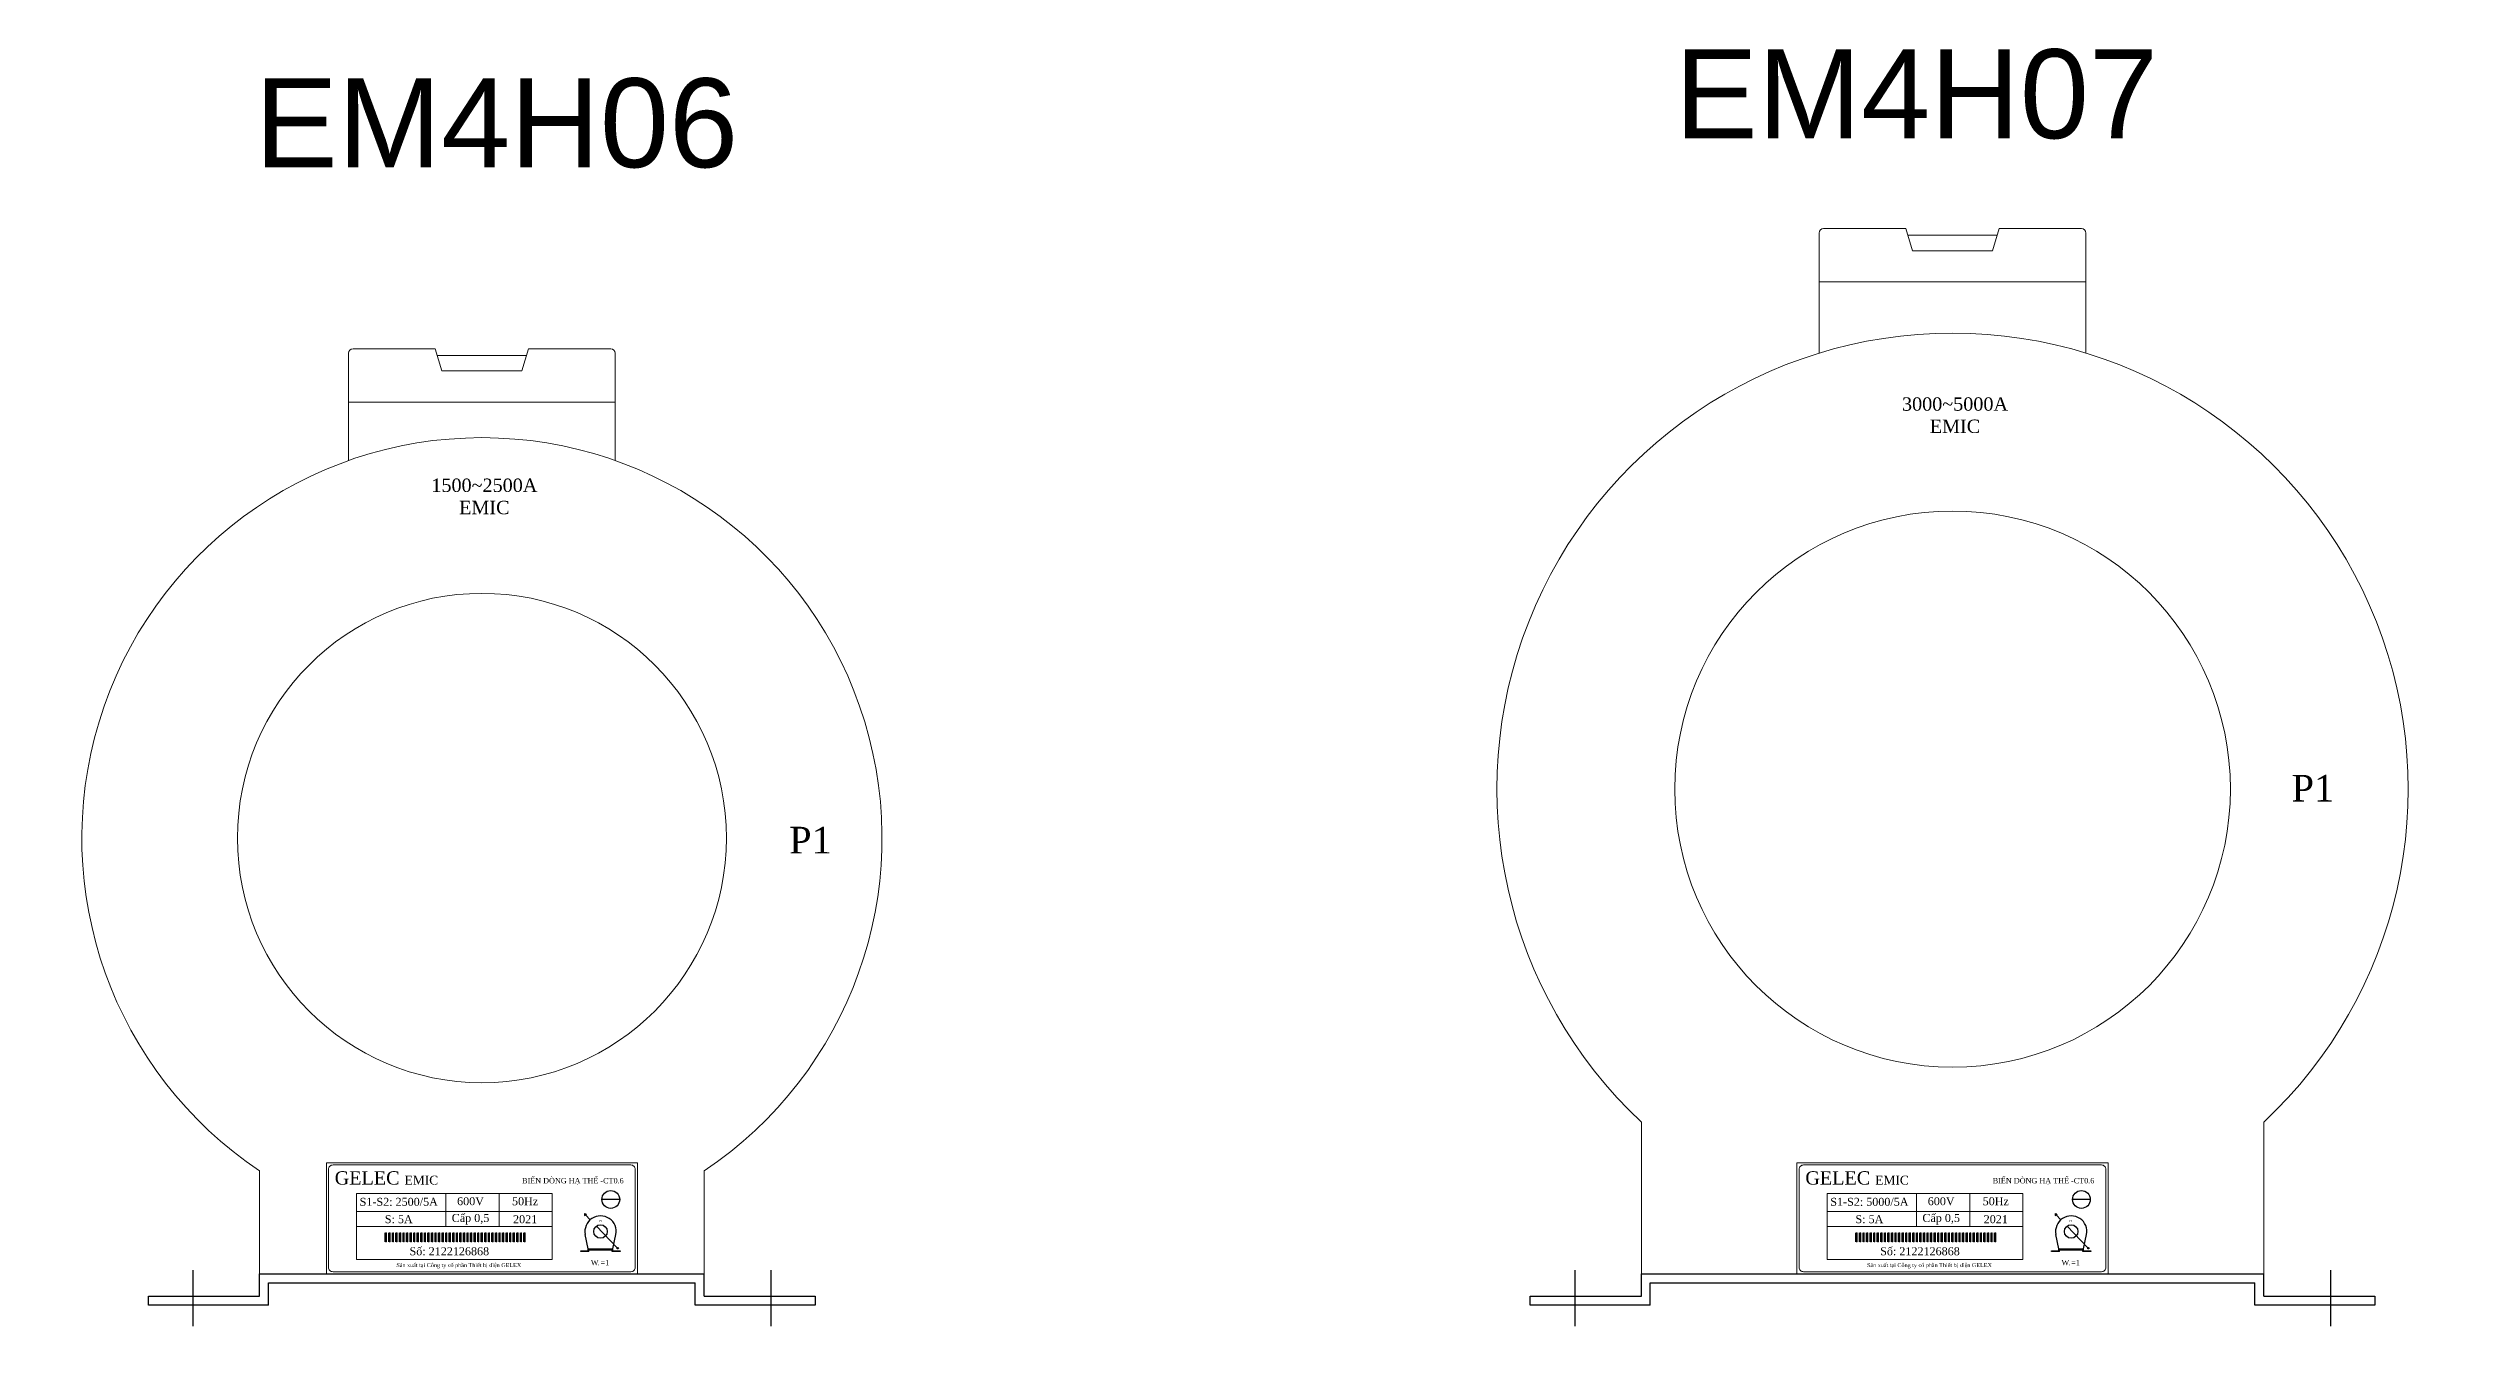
# Model space of a CAD drawing. Header units: millimetres. Extents: x 132 to 1466, y 138 to 426.
# Drawn here: x 926 to 1466, y 138 to 426 of the extents above; entities that cross this region are included whole.
import ezdxf

# ---------------------------------------------------------------- set-up
doc = ezdxf.new("R2010")
doc.units = ezdxf.units.MM
doc.styles.add('THIÊN1', font='times.ttf')

# ---------------------------------------------------------------- blocks, each defined once
blk = doc.blocks.new('*U410')
at = {"lineweight": 9}
for p, q in [((-30, 19), (-30, 8)), ((-29, 20), (-10.5, 20)), ((-9, 15), (-10.5, 20)), ((-10.05, 18.5), (10.05, 18.5)), ((9, 15), (10.5, 20)), ((10.5, 20), (29, 20)), ((30, 19), (30, 8)), ((-9, 15), (9, 15)), ((-30, 8), (30, 8)), ((-21.81, -178.77), (-21.81, -180.77)), ((-21.81, -178.77), (-21.81, -180.77)), ((-21.64, -178.77), (-21.64, -180.77)), ((-21.62, -178.77), (-21.62, -180.77)), ((-21.59, -178.77), (-21.59, -180.77)), ((-21.56, -178.77), (-21.56, -180.77)), ((-21.53, -178.77), (-21.53, -180.77)), ((-21.5, -178.77), (-21.5, -180.77)), ((-21.48, -180.77), (-21.48, -178.77)), ((-21.01, -178.77), (-21.01, -180.77)), ((-21.01, -178.77), (-21.01, -180.77)), ((-20.84, -178.77), (-20.84, -180.77)), ((-20.82, -178.77), (-20.82, -180.77)), ((-20.79, -178.77), (-20.79, -180.77)), ((-20.76, -178.77), (-20.76, -180.77)), ((-20.73, -178.77), (-20.73, -180.77)), ((-20.7, -178.77), (-20.7, -180.77)), ((-20.68, -180.77), (-20.68, -178.77)), ((-20.21, -178.77), (-20.21, -180.77)), ((-20.21, -178.77), (-20.21, -180.77)), ((-20.04, -178.77), (-20.04, -180.77)), ((-20.02, -178.77), (-20.02, -180.77)), ((-19.99, -178.77), (-19.99, -180.77)), ((-19.96, -178.77), (-19.96, -180.77)), ((-19.93, -178.77), (-19.93, -180.77)), ((-19.9, -178.77), (-19.9, -180.77)), ((-19.88, -180.77), (-19.88, -178.77)), ((-19.41, -178.77), (-19.41, -180.77)), ((-19.41, -178.77), (-19.41, -180.77)), ((-19.24, -178.77), (-19.24, -180.77)), ((-19.22, -178.77), (-19.22, -180.77)), ((-19.19, -178.77), (-19.19, -180.77)), ((-19.16, -178.77), (-19.16, -180.77)), ((-19.13, -178.77), (-19.13, -180.77)), ((-19.1, -178.77), (-19.1, -180.77)), ((-19.08, -180.77), (-19.08, -178.77)), ((-18.61, -178.77), (-18.61, -180.77)), ((-18.61, -178.77), (-18.61, -180.77)), ((-18.44, -178.77), (-18.44, -180.77)), ((-18.42, -178.77), (-18.42, -180.77)), ((-18.39, -178.77), (-18.39, -180.77)), ((-18.36, -178.77), (-18.36, -180.77)), ((-18.33, -178.77), (-18.33, -180.77)), ((-18.3, -178.77), (-18.3, -180.77)), ((-18.28, -180.77), (-18.28, -178.77)), ((-17.81, -178.77), (-17.81, -180.77)), ((-17.81, -178.77), (-17.81, -180.77)), ((-17.64, -178.77), (-17.64, -180.77)), ((-17.62, -178.77), (-17.62, -180.77)), ((-17.59, -178.77), (-17.59, -180.77)), ((-17.56, -178.77), (-17.56, -180.77)), ((-17.53, -178.77), (-17.53, -180.77)), ((-17.5, -178.77), (-17.5, -180.77)), ((-17.48, -180.77), (-17.48, -178.77)), ((-17.01, -178.77), (-17.01, -180.77)), ((-17.01, -178.77), (-17.01, -180.77)), ((-16.84, -178.77), (-16.84, -180.77)), ((-16.82, -178.77), (-16.82, -180.77)), ((-16.79, -178.77), (-16.79, -180.77)), ((-16.76, -178.77), (-16.76, -180.77)), ((-16.73, -178.77), (-16.73, -180.77)), ((-16.7, -178.77), (-16.7, -180.77)), ((-16.68, -180.77), (-16.68, -178.77)), ((-16.21, -178.77), (-16.21, -180.77)), ((-16.21, -178.77), (-16.21, -180.77)), ((-16.04, -178.77), (-16.04, -180.77)), ((-16.02, -178.77), (-16.02, -180.77)), ((-15.99, -178.77), (-15.99, -180.77)), ((-15.96, -178.77), (-15.96, -180.77)), ((-15.93, -178.77), (-15.93, -180.77)), ((-15.9, -178.77), (-15.9, -180.77)), ((-15.88, -180.77), (-15.88, -178.77)), ((-15.41, -178.77), (-15.41, -180.77)), ((-15.41, -178.77), (-15.41, -180.77)), ((-15.24, -178.77), (-15.24, -180.77)), ((-15.22, -178.77), (-15.22, -180.77)), ((-15.19, -178.77), (-15.19, -180.77)), ((-15.16, -178.77), (-15.16, -180.77)), ((-15.13, -178.77), (-15.13, -180.77)), ((-15.1, -178.77), (-15.1, -180.77)), ((-15.08, -180.77), (-15.08, -178.77)), ((-14.61, -178.77), (-14.61, -180.77)), ((-14.61, -178.77), (-14.61, -180.77)), ((-14.44, -178.77), (-14.44, -180.77)), ((-14.42, -178.77), (-14.42, -180.77)), ((-14.39, -178.77), (-14.39, -180.77)), ((-14.36, -178.77), (-14.36, -180.77)), ((-14.33, -178.77), (-14.33, -180.77)), ((-14.3, -178.77), (-14.3, -180.77)), ((-14.28, -180.77), (-14.28, -178.77)), ((-13.81, -178.77), (-13.81, -180.77)), ((-13.81, -178.77), (-13.81, -180.77)), ((-13.64, -178.77), (-13.64, -180.77)), ((-13.62, -178.77), (-13.62, -180.77)), ((-13.59, -178.77), (-13.59, -180.77)), ((-13.56, -178.77), (-13.56, -180.77)), ((-13.53, -178.77), (-13.53, -180.77)), ((-13.5, -178.77), (-13.5, -180.77)), ((-13.48, -180.77), (-13.48, -178.77)), ((-13.01, -178.77), (-13.01, -180.77)), ((-13.01, -178.77), (-13.01, -180.77)), ((-12.84, -178.77), (-12.84, -180.77)), ((-12.82, -178.77), (-12.82, -180.77)), ((-12.79, -178.77), (-12.79, -180.77)), ((-12.76, -178.77), (-12.76, -180.77)), ((-12.73, -178.77), (-12.73, -180.77)), ((-12.7, -178.77), (-12.7, -180.77)), ((-12.68, -180.77), (-12.68, -178.77)), ((-12.21, -178.77), (-12.21, -180.77)), ((-12.21, -178.77), (-12.21, -180.77)), ((-12.04, -178.77), (-12.04, -180.77)), ((-12.02, -178.77), (-12.02, -180.77)), ((-11.99, -178.77), (-11.99, -180.77)), ((-11.96, -178.77), (-11.96, -180.77)), ((-11.93, -178.77), (-11.93, -180.77)), ((-11.9, -178.77), (-11.9, -180.77)), ((-11.88, -180.77), (-11.88, -178.77)), ((-11.41, -178.77), (-11.41, -180.77)), ((-11.41, -178.77), (-11.41, -180.77)), ((-11.24, -178.77), (-11.24, -180.77)), ((-11.22, -178.77), (-11.22, -180.77)), ((-11.19, -178.77), (-11.19, -180.77)), ((-11.16, -178.77), (-11.16, -180.77)), ((-11.13, -178.77), (-11.13, -180.77)), ((-11.1, -178.77), (-11.1, -180.77)), ((-11.08, -180.77), (-11.08, -178.77)), ((-10.61, -178.77), (-10.61, -180.77)), ((-10.61, -178.77), (-10.61, -180.77)), ((-10.44, -178.77), (-10.44, -180.77)), ((-10.42, -178.77), (-10.42, -180.77)), ((-10.39, -178.77), (-10.39, -180.77)), ((-10.36, -178.77), (-10.36, -180.77)), ((-10.33, -178.77), (-10.33, -180.77)), ((-10.3, -178.77), (-10.3, -180.77)), ((-10.28, -180.77), (-10.28, -178.77)), ((-9.81, -178.77), (-9.81, -180.77)), ((-9.81, -178.77), (-9.81, -180.77)), ((-9.64, -178.77), (-9.64, -180.77)), ((-9.62, -178.77), (-9.62, -180.77)), ((-9.59, -178.77), (-9.59, -180.77)), ((-9.56, -178.77), (-9.56, -180.77)), ((-9.53, -178.77), (-9.53, -180.77)), ((-9.5, -178.77), (-9.5, -180.77)), ((-9.48, -180.77), (-9.48, -178.77)), ((-9.01, -178.77), (-9.01, -180.77)), ((-9.01, -178.77), (-9.01, -180.77)), ((-8.84, -178.77), (-8.84, -180.77)), ((-8.82, -178.77), (-8.82, -180.77)), ((-8.79, -178.77), (-8.79, -180.77)), ((-8.76, -178.77), (-8.76, -180.77)), ((-8.73, -178.77), (-8.73, -180.77)), ((-8.7, -178.77), (-8.7, -180.77)), ((-8.68, -180.77), (-8.68, -178.77)), ((-8.21, -178.77), (-8.21, -180.77)), ((-8.21, -178.77), (-8.21, -180.77)), ((-8.04, -178.77), (-8.04, -180.77)), ((-8.02, -178.77), (-8.02, -180.77)), ((-7.99, -178.77), (-7.99, -180.77)), ((-7.96, -178.77), (-7.96, -180.77)), ((-7.93, -178.77), (-7.93, -180.77)), ((-7.9, -178.77), (-7.9, -180.77)), ((-7.88, -180.77), (-7.88, -178.77)), ((-7.41, -178.77), (-7.41, -180.77)), ((-7.41, -178.77), (-7.41, -180.77)), ((-7.24, -178.77), (-7.24, -180.77)), ((-7.22, -178.77), (-7.22, -180.77)), ((-7.19, -178.77), (-7.19, -180.77)), ((-7.16, -178.77), (-7.16, -180.77)), ((-7.13, -178.77), (-7.13, -180.77)), ((-7.1, -178.77), (-7.1, -180.77)), ((-7.08, -180.77), (-7.08, -178.77)), ((-6.61, -178.77), (-6.61, -180.77)), ((-6.61, -178.77), (-6.61, -180.77)), ((-6.44, -178.77), (-6.44, -180.77)), ((-6.42, -178.77), (-6.42, -180.77)), ((-6.39, -178.77), (-6.39, -180.77)), ((-6.36, -178.77), (-6.36, -180.77)), ((-6.33, -178.77), (-6.33, -180.77)), ((-6.3, -178.77), (-6.3, -180.77)), ((-6.28, -180.77), (-6.28, -178.77)), ((-5.81, -178.77), (-5.81, -180.77)), ((-5.81, -178.77), (-5.81, -180.77)), ((-5.64, -178.77), (-5.64, -180.77)), ((-5.62, -178.77), (-5.62, -180.77)), ((-5.59, -178.77), (-5.59, -180.77)), ((-5.56, -178.77), (-5.56, -180.77)), ((-5.53, -178.77), (-5.53, -180.77)), ((-5.5, -178.77), (-5.5, -180.77)), ((-5.48, -180.77), (-5.48, -178.77)), ((-5.01, -178.77), (-5.01, -180.77)), ((-5.01, -178.77), (-5.01, -180.77)), ((-4.84, -178.77), (-4.84, -180.77)), ((-4.82, -178.77), (-4.82, -180.77)), ((-4.79, -178.77), (-4.79, -180.77)), ((-4.76, -178.77), (-4.76, -180.77)), ((-4.73, -178.77), (-4.73, -180.77)), ((-4.7, -178.77), (-4.7, -180.77)), ((-4.68, -180.77), (-4.68, -178.77)), ((-4.21, -178.77), (-4.21, -180.77)), ((-4.21, -178.77), (-4.21, -180.77)), ((-4.04, -178.77), (-4.04, -180.77)), ((-4.02, -178.77), (-4.02, -180.77)), ((-3.99, -178.77), (-3.99, -180.77)), ((-3.96, -178.77), (-3.96, -180.77)), ((-3.93, -178.77), (-3.93, -180.77)), ((-3.9, -178.77), (-3.9, -180.77)), ((-3.88, -180.77), (-3.88, -178.77)), ((-3.41, -178.77), (-3.41, -180.77)), ((-3.41, -178.77), (-3.41, -180.77)), ((-3.24, -178.77), (-3.24, -180.77)), ((-3.22, -178.77), (-3.22, -180.77)), ((-3.19, -178.77), (-3.19, -180.77)), ((-3.16, -178.77), (-3.16, -180.77)), ((-3.13, -178.77), (-3.13, -180.77)), ((-3.1, -178.77), (-3.1, -180.77)), ((-3.08, -180.77), (-3.08, -178.77)), ((-2.61, -178.77), (-2.61, -180.77)), ((-2.61, -178.77), (-2.61, -180.77)), ((-2.44, -178.77), (-2.44, -180.77)), ((-2.42, -178.77), (-2.42, -180.77)), ((-2.39, -178.77), (-2.39, -180.77)), ((-2.36, -178.77), (-2.36, -180.77)), ((-2.33, -178.77), (-2.33, -180.77)), ((-2.3, -178.77), (-2.3, -180.77)), ((-2.28, -180.77), (-2.28, -178.77)), ((-1.81, -178.77), (-1.81, -180.77)), ((-1.81, -178.77), (-1.81, -180.77)), ((-1.64, -178.77), (-1.64, -180.77)), ((-1.62, -178.77), (-1.62, -180.77)), ((-1.59, -178.77), (-1.59, -180.77)), ((-1.56, -178.77), (-1.56, -180.77)), ((-1.53, -178.77), (-1.53, -180.77)), ((-1.5, -178.77), (-1.5, -180.77)), ((-1.48, -180.77), (-1.48, -178.77)), ((-1.01, -178.77), (-1.01, -180.77)), ((-1.01, -178.77), (-1.01, -180.77)), ((-0.84, -178.77), (-0.84, -180.77)), ((-0.82, -178.77), (-0.82, -180.77)), ((-0.79, -178.77), (-0.79, -180.77)), ((-0.76, -178.77), (-0.76, -180.77)), ((-0.73, -178.77), (-0.73, -180.77)), ((-0.7, -178.77), (-0.7, -180.77)), ((-0.68, -180.77), (-0.68, -178.77)), ((-0.21, -178.77), (-0.21, -180.77)), ((-0.21, -178.77), (-0.21, -180.77)), ((-0.04, -178.77), (-0.04, -180.77)), ((-0.02, -178.77), (-0.02, -180.77)), ((0.01, -178.77), (0.01, -180.77)), ((0.04, -178.77), (0.04, -180.77)), ((0.07, -178.77), (0.07, -180.77)), ((0.1, -178.77), (0.1, -180.77)), ((0.12, -180.77), (0.12, -178.77)), ((0.59, -178.77), (0.59, -180.77)), ((0.59, -178.77), (0.59, -180.77)), ((0.76, -178.77), (0.76, -180.77)), ((0.78, -178.77), (0.78, -180.77)), ((0.81, -178.77), (0.81, -180.77)), ((0.84, -178.77), (0.84, -180.77)), ((0.87, -178.77), (0.87, -180.77)), ((0.9, -178.77), (0.9, -180.77)), ((0.92, -180.77), (0.92, -178.77)), ((1.39, -178.77), (1.39, -180.77)), ((1.39, -178.77), (1.39, -180.77)), ((1.56, -178.77), (1.56, -180.77)), ((1.58, -178.77), (1.58, -180.77)), ((1.61, -178.77), (1.61, -180.77)), ((1.64, -178.77), (1.64, -180.77)), ((1.67, -178.77), (1.67, -180.77)), ((1.7, -178.77), (1.7, -180.77)), ((1.72, -180.77), (1.72, -178.77)), ((2.19, -178.77), (2.19, -180.77)), ((2.19, -178.77), (2.19, -180.77)), ((2.36, -178.77), (2.36, -180.77)), ((2.38, -178.77), (2.38, -180.77)), ((2.41, -178.77), (2.41, -180.77)), ((2.44, -178.77), (2.44, -180.77)), ((2.47, -178.77), (2.47, -180.77)), ((2.5, -178.77), (2.5, -180.77)), ((2.52, -180.77), (2.52, -178.77)), ((2.99, -178.77), (2.99, -180.77)), ((2.99, -178.77), (2.99, -180.77)), ((3.16, -178.77), (3.16, -180.77)), ((3.18, -178.77), (3.18, -180.77)), ((3.21, -178.77), (3.21, -180.77)), ((3.24, -178.77), (3.24, -180.77)), ((3.27, -178.77), (3.27, -180.77)), ((3.3, -178.77), (3.3, -180.77)), ((3.32, -180.77), (3.32, -178.77)), ((3.79, -178.77), (3.79, -180.77)), ((3.79, -178.77), (3.79, -180.77)), ((3.96, -178.77), (3.96, -180.77)), ((3.98, -178.77), (3.98, -180.77)), ((4.01, -178.77), (4.01, -180.77)), ((4.04, -178.77), (4.04, -180.77)), ((4.07, -178.77), (4.07, -180.77)), ((4.1, -178.77), (4.1, -180.77)), ((4.12, -180.77), (4.12, -178.77)), ((4.59, -178.77), (4.59, -180.77)), ((4.59, -178.77), (4.59, -180.77)), ((4.76, -178.77), (4.76, -180.77)), ((4.78, -178.77), (4.78, -180.77)), ((4.81, -178.77), (4.81, -180.77)), ((4.84, -178.77), (4.84, -180.77)), ((4.87, -178.77), (4.87, -180.77)), ((4.9, -178.77), (4.9, -180.77)), ((4.92, -180.77), (4.92, -178.77)), ((5.39, -178.77), (5.39, -180.77)), ((5.39, -178.77), (5.39, -180.77)), ((5.56, -178.77), (5.56, -180.77)), ((5.58, -178.77), (5.58, -180.77)), ((5.61, -178.77), (5.61, -180.77)), ((5.64, -178.77), (5.64, -180.77)), ((5.67, -178.77), (5.67, -180.77)), ((5.7, -178.77), (5.7, -180.77)), ((5.72, -180.77), (5.72, -178.77)), ((6.19, -178.77), (6.19, -180.77)), ((6.19, -178.77), (6.19, -180.77)), ((6.36, -178.77), (6.36, -180.77)), ((6.38, -178.77), (6.38, -180.77)), ((6.41, -178.77), (6.41, -180.77)), ((6.44, -178.77), (6.44, -180.77)), ((6.47, -178.77), (6.47, -180.77)), ((6.5, -178.77), (6.5, -180.77)), ((6.52, -180.77), (6.52, -178.77)), ((6.99, -178.77), (6.99, -180.77)), ((6.99, -178.77), (6.99, -180.77)), ((7.16, -178.77), (7.16, -180.77)), ((7.18, -178.77), (7.18, -180.77)), ((7.21, -178.77), (7.21, -180.77)), ((7.24, -178.77), (7.24, -180.77)), ((7.27, -178.77), (7.27, -180.77)), ((7.3, -178.77), (7.3, -180.77)), ((7.32, -180.77), (7.32, -178.77)), ((7.79, -178.77), (7.79, -180.77)), ((7.79, -178.77), (7.79, -180.77)), ((7.96, -178.77), (7.96, -180.77)), ((7.98, -178.77), (7.98, -180.77)), ((8.01, -178.77), (8.01, -180.77)), ((8.04, -178.77), (8.04, -180.77)), ((8.07, -178.77), (8.07, -180.77)), ((8.1, -178.77), (8.1, -180.77)), ((8.12, -180.77), (8.12, -178.77)), ((8.59, -178.77), (8.59, -180.77)), ((8.59, -178.77), (8.59, -180.77)), ((8.76, -178.77), (8.76, -180.77)), ((8.78, -178.77), (8.78, -180.77)), ((8.81, -178.77), (8.81, -180.77)), ((8.84, -178.77), (8.84, -180.77)), ((8.87, -178.77), (8.87, -180.77)), ((8.9, -178.77), (8.9, -180.77)), ((8.92, -180.77), (8.92, -178.77)), ((9.39, -178.77), (9.39, -180.77)), ((9.39, -178.77), (9.39, -180.77)), ((9.56, -178.77), (9.56, -180.77)), ((9.58, -178.77), (9.58, -180.77)), ((9.61, -178.77), (9.61, -180.77)), ((9.64, -178.77), (9.64, -180.77)), ((9.67, -178.77), (9.67, -180.77)), ((9.7, -178.77), (9.7, -180.77)), ((9.72, -180.77), (9.72, -178.77))]:
    blk.add_line(p, q, dxfattribs=at)
at = {"color": 1, "lineweight": 9}
for p, q in [((-30, -5.15), (-30, 8)), ((30, 8), (30, -5.15)), ((-50, -188), (-50, -164.83)), ((50, -188), (50, -164.83))]:
    blk.add_line(p, q, dxfattribs=at)
at = {"color": 251, "lineweight": 9}
for p, q in [((-8.13, -169.92), (-8.13, -177.32)), ((3.85, -169.92), (3.85, -177.32)), ((-28.24, -173.96), (15.83, -173.96)), ((-28.24, -177.32), (15.83, -177.32))]:
    blk.add_line(p, q, dxfattribs=at)
for p, q in [((30.99, -171.25), (26.99, -171.25)), ((23.05, -174.44), (23.43, -174.49)), ((23.05, -174.44), (23.1, -174.82)), ((23.1, -174.82), (23.28, -174.67)), ((23.43, -174.49), (23.28, -174.67)), ((23.28, -174.67), (24.38, -175.81)), ((25.77, -177.25), (30.45, -182.09)), ((23.89, -182.38), (23.24, -179.16)), ((23.89, -182.78), (23.89, -182.38)), ((23.89, -182.38), (29.49, -182.38)), ((24.05, -182.94), (24.05, -182.54)), ((24.05, -182.54), (29.33, -182.54)), ((29.33, -182.94), (29.33, -182.54)), ((29.49, -182.38), (30.14, -179.16)), ((29.49, -182.78), (29.49, -182.38))]:
    blk.add_line(p, q)
at = {"color": 54}
for p, q in [((-65, -187.16), (-65, -199.7)), ((-50, -193), (-50, -188)), ((-50, -188), (50, -188)), ((-35, -188), (35, -188)), ((-35, -188), (35, -188)), ((50, -193), (50, -188)), ((65, -187.16), (65, -199.7)), ((-48, -195), (-48, -190)), ((-48, -190), (48, -190)), ((48, -195), (48, -190))]:
    blk.add_line(p, q, dxfattribs=at)
at = {"color": 251, "lineweight": 9}
for points in [[(-35, -188), (35, -188), (35, -163), (-35, -163)], [(-28.24, -184.72), (15.83, -184.72), (15.83, -169.92), (-28.24, -169.92)]]:
    blk.add_lwpolyline(points, close=True, dxfattribs=at)
blk.add_lwpolyline([(-33.5, -187.5), (33.5, -187.5, 0.414214), (34.5, -186.5), (34.5, -164.5, 0.414214), (33.5, -163.5), (-33.5, -163.5, 0.414214), (-34.5, -164.5), (-34.5, -186.5, 0.414214)], format="xyb", close=True, dxfattribs=at)
at = {"lineweight": 9}
for points in [[(-21.66, -180.77), (-21.46, -180.77), (-21.46, -178.77), (-21.66, -178.77)], [(-20.86, -180.77), (-20.66, -180.77), (-20.66, -178.77), (-20.86, -178.77)], [(-20.06, -180.77), (-19.86, -180.77), (-19.86, -178.77), (-20.06, -178.77)], [(-19.26, -180.77), (-19.06, -180.77), (-19.06, -178.77), (-19.26, -178.77)], [(-18.46, -180.77), (-18.26, -180.77), (-18.26, -178.77), (-18.46, -178.77)], [(-17.66, -180.77), (-17.46, -180.77), (-17.46, -178.77), (-17.66, -178.77)], [(-16.86, -180.77), (-16.66, -180.77), (-16.66, -178.77), (-16.86, -178.77)], [(-16.06, -180.77), (-15.86, -180.77), (-15.86, -178.77), (-16.06, -178.77)], [(-15.26, -180.77), (-15.06, -180.77), (-15.06, -178.77), (-15.26, -178.77)], [(-14.46, -180.77), (-14.26, -180.77), (-14.26, -178.77), (-14.46, -178.77)], [(-13.66, -180.77), (-13.46, -180.77), (-13.46, -178.77), (-13.66, -178.77)], [(-12.86, -180.77), (-12.66, -180.77), (-12.66, -178.77), (-12.86, -178.77)], [(-12.06, -180.77), (-11.86, -180.77), (-11.86, -178.77), (-12.06, -178.77)], [(-11.26, -180.77), (-11.06, -180.77), (-11.06, -178.77), (-11.26, -178.77)], [(-10.46, -180.77), (-10.26, -180.77), (-10.26, -178.77), (-10.46, -178.77)], [(-9.66, -180.77), (-9.46, -180.77), (-9.46, -178.77), (-9.66, -178.77)], [(-8.86, -180.77), (-8.66, -180.77), (-8.66, -178.77), (-8.86, -178.77)], [(-8.06, -180.77), (-7.86, -180.77), (-7.86, -178.77), (-8.06, -178.77)], [(-7.26, -180.77), (-7.06, -180.77), (-7.06, -178.77), (-7.26, -178.77)], [(-6.46, -180.77), (-6.26, -180.77), (-6.26, -178.77), (-6.46, -178.77)], [(-5.66, -180.77), (-5.46, -180.77), (-5.46, -178.77), (-5.66, -178.77)], [(-4.86, -180.77), (-4.66, -180.77), (-4.66, -178.77), (-4.86, -178.77)], [(-4.06, -180.77), (-3.86, -180.77), (-3.86, -178.77), (-4.06, -178.77)], [(-3.26, -180.77), (-3.06, -180.77), (-3.06, -178.77), (-3.26, -178.77)], [(-2.46, -180.77), (-2.26, -180.77), (-2.26, -178.77), (-2.46, -178.77)], [(-1.66, -180.77), (-1.46, -180.77), (-1.46, -178.77), (-1.66, -178.77)], [(-0.86, -180.77), (-0.66, -180.77), (-0.66, -178.77), (-0.86, -178.77)], [(-0.06, -180.77), (0.14, -180.77), (0.14, -178.77), (-0.06, -178.77)], [(0.74, -180.77), (0.94, -180.77), (0.94, -178.77), (0.74, -178.77)], [(1.54, -180.77), (1.74, -180.77), (1.74, -178.77), (1.54, -178.77)], [(2.34, -180.77), (2.54, -180.77), (2.54, -178.77), (2.34, -178.77)], [(3.14, -180.77), (3.34, -180.77), (3.34, -178.77), (3.14, -178.77)], [(3.94, -180.77), (4.14, -180.77), (4.14, -178.77), (3.94, -178.77)], [(4.74, -180.77), (4.94, -180.77), (4.94, -178.77), (4.74, -178.77)], [(5.54, -180.77), (5.74, -180.77), (5.74, -178.77), (5.54, -178.77)], [(6.34, -180.77), (6.54, -180.77), (6.54, -178.77), (6.34, -178.77)], [(7.14, -180.77), (7.34, -180.77), (7.34, -178.77), (7.14, -178.77)], [(7.94, -180.77), (8.14, -180.77), (8.14, -178.77), (7.94, -178.77)], [(8.74, -180.77), (8.94, -180.77), (8.94, -178.77), (8.74, -178.77)], [(9.54, -180.77), (9.74, -180.77), (9.74, -178.77), (9.54, -178.77)]]:
    blk.add_lwpolyline(points, close=True, dxfattribs=at)
for points in [[(24.05, -182.94), (22.29, -182.94), (22.29, -182.78), (23.89, -182.78)], [(29.49, -182.78), (31.09, -182.78), (31.09, -182.94), (29.33, -182.94)]]:
    blk.add_lwpolyline(points)
at = {"color": 54}
for points in [[(-48, -195), (-75, -195), (-75, -193), (-50, -193)], [(50, -193), (75, -193), (75, -195), (48, -195)]]:
    blk.add_lwpolyline(points, dxfattribs=at)
at = {"color": 1, "lineweight": 9}
blk.add_circle((0, -90), 55, dxfattribs=at)
for centre, radius in [((28.99, -171.25), 2), ((26.69, -178.46), 1.52), ((30.56, -182.2), 0.16)]:
    blk.add_circle(centre, radius)
at = {"lineweight": 9}
for centre, start, end in [((-29, 19), 90, 180), ((29, 19), 0, 90)]:
    blk.add_arc(centre, 1, start, end, dxfattribs=at)
at = {"color": 1, "lineweight": 9}
blk.add_arc((0, -90), 90, 303.749, 236.251, dxfattribs=at)
blk.add_arc((26.69, -178.46), 3.52, 348.5926, 191.4074)
at = {"color": 1, "attachment_point": 5, "style": 'THIÊN1'}
for s, insert, char_height, width in [('1500~2500A\\PEMIC', (0.55, -13.22), 3, 120.4355), ('P1', (73.91, -90.47), 6, 240.871)]:
    blk.add_mtext(s, dxfattribs=dict(at, insert=insert, char_height=char_height, width=width))
at = {"attachment_point": 5, "style": 'THIÊN1'}
for s, insert, char_height, width in [('GELEC {\\H0.6667x;EMIC}', (-21.48, -166.43), 3, 120.4355), ('BIẾN DÒNG HẠ THẾ -CT0.6', (20.47, -167.18), 1.2, 72.2613), ('S1-S2: 2500/5A', (-18.71, -171.8), 1.8, 72.2613), ('600V', (-2.56, -171.66), 1.8, 72.2613), ('50Hz', (9.72, -171.66), 1.8, 72.2613), ('S: 5A', (-18.71, -175.7), 1.8, 72.2613), ('Cấp 0,5', (-2.56, -175.7), 1.8, 72.2613), ('2021', (9.72, -175.7), 1.8, 72.2613), ('P1', (26.64, -176.07), 0.48, 19.2697), ('Số: 2122126868', (-7.33, -182.91), 1.8, 72.2613), ('Sản xuất tại Công ty cổ phần Thiết bị điện GELEX', (-5.19, -186.15), 0.9, 54.196), ('\\pi-3.6,l3.6,t3.6;W =1', (26.57, -185.45), 1.2, 72.2613), ('1', (26.31, -185.96), 0.36, 21.6784)]:
    blk.add_mtext(s, dxfattribs=dict(at, insert=insert, char_height=char_height, width=width))
blk = doc.blocks.new('*U412')
at = {"lineweight": 9}
for p, q in [((-30, 22.5), (-30, 11.5)), ((-29, 23.5), (-10.5, 23.5)), ((-9, 18.5), (-10.5, 23.5)), ((-10.05, 22), (10.05, 22)), ((9, 18.5), (10.5, 23.5)), ((10.5, 23.5), (29, 23.5)), ((30, 22.5), (30, 11.5)), ((-9, 18.5), (9, 18.5)), ((-30, 11.5), (30, 11.5)), ((-21.81, -202.27), (-21.81, -204.27)), ((-21.81, -202.27), (-21.81, -204.27)), ((-21.64, -202.27), (-21.64, -204.27)), ((-21.62, -202.27), (-21.62, -204.27)), ((-21.59, -202.27), (-21.59, -204.27)), ((-21.56, -202.27), (-21.56, -204.27)), ((-21.53, -202.27), (-21.53, -204.27)), ((-21.5, -202.27), (-21.5, -204.27)), ((-21.48, -204.27), (-21.48, -202.27)), ((-21.01, -202.27), (-21.01, -204.27)), ((-21.01, -202.27), (-21.01, -204.27)), ((-20.84, -202.27), (-20.84, -204.27)), ((-20.82, -202.27), (-20.82, -204.27)), ((-20.79, -202.27), (-20.79, -204.27)), ((-20.76, -202.27), (-20.76, -204.27)), ((-20.73, -202.27), (-20.73, -204.27)), ((-20.7, -202.27), (-20.7, -204.27)), ((-20.68, -204.27), (-20.68, -202.27)), ((-20.21, -202.27), (-20.21, -204.27)), ((-20.21, -202.27), (-20.21, -204.27)), ((-20.04, -202.27), (-20.04, -204.27)), ((-20.02, -202.27), (-20.02, -204.27)), ((-19.99, -202.27), (-19.99, -204.27)), ((-19.96, -202.27), (-19.96, -204.27)), ((-19.93, -202.27), (-19.93, -204.27)), ((-19.9, -202.27), (-19.9, -204.27)), ((-19.88, -204.27), (-19.88, -202.27)), ((-19.41, -202.27), (-19.41, -204.27)), ((-19.41, -202.27), (-19.41, -204.27)), ((-19.24, -202.27), (-19.24, -204.27)), ((-19.22, -202.27), (-19.22, -204.27)), ((-19.19, -202.27), (-19.19, -204.27)), ((-19.16, -202.27), (-19.16, -204.27)), ((-19.13, -202.27), (-19.13, -204.27)), ((-19.1, -202.27), (-19.1, -204.27)), ((-19.08, -204.27), (-19.08, -202.27)), ((-18.61, -202.27), (-18.61, -204.27)), ((-18.61, -202.27), (-18.61, -204.27)), ((-18.44, -202.27), (-18.44, -204.27)), ((-18.42, -202.27), (-18.42, -204.27)), ((-18.39, -202.27), (-18.39, -204.27)), ((-18.36, -202.27), (-18.36, -204.27)), ((-18.33, -202.27), (-18.33, -204.27)), ((-18.3, -202.27), (-18.3, -204.27)), ((-18.28, -204.27), (-18.28, -202.27)), ((-17.81, -202.27), (-17.81, -204.27)), ((-17.81, -202.27), (-17.81, -204.27)), ((-17.64, -202.27), (-17.64, -204.27)), ((-17.62, -202.27), (-17.62, -204.27)), ((-17.59, -202.27), (-17.59, -204.27)), ((-17.56, -202.27), (-17.56, -204.27)), ((-17.53, -202.27), (-17.53, -204.27)), ((-17.5, -202.27), (-17.5, -204.27)), ((-17.48, -204.27), (-17.48, -202.27)), ((-17.01, -202.27), (-17.01, -204.27)), ((-17.01, -202.27), (-17.01, -204.27)), ((-16.84, -202.27), (-16.84, -204.27)), ((-16.82, -202.27), (-16.82, -204.27)), ((-16.79, -202.27), (-16.79, -204.27)), ((-16.76, -202.27), (-16.76, -204.27)), ((-16.73, -202.27), (-16.73, -204.27)), ((-16.7, -202.27), (-16.7, -204.27)), ((-16.68, -204.27), (-16.68, -202.27)), ((-16.21, -202.27), (-16.21, -204.27)), ((-16.21, -202.27), (-16.21, -204.27)), ((-16.04, -202.27), (-16.04, -204.27)), ((-16.02, -202.27), (-16.02, -204.27)), ((-15.99, -202.27), (-15.99, -204.27)), ((-15.96, -202.27), (-15.96, -204.27)), ((-15.93, -202.27), (-15.93, -204.27)), ((-15.9, -202.27), (-15.9, -204.27)), ((-15.88, -204.27), (-15.88, -202.27)), ((-15.41, -202.27), (-15.41, -204.27)), ((-15.41, -202.27), (-15.41, -204.27)), ((-15.24, -202.27), (-15.24, -204.27)), ((-15.22, -202.27), (-15.22, -204.27)), ((-15.19, -202.27), (-15.19, -204.27)), ((-15.16, -202.27), (-15.16, -204.27)), ((-15.13, -202.27), (-15.13, -204.27)), ((-15.1, -202.27), (-15.1, -204.27)), ((-15.08, -204.27), (-15.08, -202.27)), ((-14.61, -202.27), (-14.61, -204.27)), ((-14.61, -202.27), (-14.61, -204.27)), ((-14.44, -202.27), (-14.44, -204.27)), ((-14.42, -202.27), (-14.42, -204.27)), ((-14.39, -202.27), (-14.39, -204.27)), ((-14.36, -202.27), (-14.36, -204.27)), ((-14.33, -202.27), (-14.33, -204.27)), ((-14.3, -202.27), (-14.3, -204.27)), ((-14.28, -204.27), (-14.28, -202.27)), ((-13.81, -202.27), (-13.81, -204.27)), ((-13.81, -202.27), (-13.81, -204.27)), ((-13.64, -202.27), (-13.64, -204.27)), ((-13.62, -202.27), (-13.62, -204.27)), ((-13.59, -202.27), (-13.59, -204.27)), ((-13.56, -202.27), (-13.56, -204.27)), ((-13.53, -202.27), (-13.53, -204.27)), ((-13.5, -202.27), (-13.5, -204.27)), ((-13.48, -204.27), (-13.48, -202.27)), ((-13.01, -202.27), (-13.01, -204.27)), ((-13.01, -202.27), (-13.01, -204.27)), ((-12.84, -202.27), (-12.84, -204.27)), ((-12.82, -202.27), (-12.82, -204.27)), ((-12.79, -202.27), (-12.79, -204.27)), ((-12.76, -202.27), (-12.76, -204.27)), ((-12.73, -202.27), (-12.73, -204.27)), ((-12.7, -202.27), (-12.7, -204.27)), ((-12.68, -204.27), (-12.68, -202.27)), ((-12.21, -202.27), (-12.21, -204.27)), ((-12.21, -202.27), (-12.21, -204.27)), ((-12.04, -202.27), (-12.04, -204.27)), ((-12.02, -202.27), (-12.02, -204.27)), ((-11.99, -202.27), (-11.99, -204.27)), ((-11.96, -202.27), (-11.96, -204.27)), ((-11.93, -202.27), (-11.93, -204.27)), ((-11.9, -202.27), (-11.9, -204.27)), ((-11.88, -204.27), (-11.88, -202.27)), ((-11.41, -202.27), (-11.41, -204.27)), ((-11.41, -202.27), (-11.41, -204.27)), ((-11.24, -202.27), (-11.24, -204.27)), ((-11.22, -202.27), (-11.22, -204.27)), ((-11.19, -202.27), (-11.19, -204.27)), ((-11.16, -202.27), (-11.16, -204.27)), ((-11.13, -202.27), (-11.13, -204.27)), ((-11.1, -202.27), (-11.1, -204.27)), ((-11.08, -204.27), (-11.08, -202.27)), ((-10.61, -202.27), (-10.61, -204.27)), ((-10.61, -202.27), (-10.61, -204.27)), ((-10.44, -202.27), (-10.44, -204.27)), ((-10.42, -202.27), (-10.42, -204.27)), ((-10.39, -202.27), (-10.39, -204.27)), ((-10.36, -202.27), (-10.36, -204.27)), ((-10.33, -202.27), (-10.33, -204.27)), ((-10.3, -202.27), (-10.3, -204.27)), ((-10.28, -204.27), (-10.28, -202.27)), ((-9.81, -202.27), (-9.81, -204.27)), ((-9.81, -202.27), (-9.81, -204.27)), ((-9.64, -202.27), (-9.64, -204.27)), ((-9.62, -202.27), (-9.62, -204.27)), ((-9.59, -202.27), (-9.59, -204.27)), ((-9.56, -202.27), (-9.56, -204.27)), ((-9.53, -202.27), (-9.53, -204.27)), ((-9.5, -202.27), (-9.5, -204.27)), ((-9.48, -204.27), (-9.48, -202.27)), ((-9.01, -202.27), (-9.01, -204.27)), ((-9.01, -202.27), (-9.01, -204.27)), ((-8.84, -202.27), (-8.84, -204.27)), ((-8.82, -202.27), (-8.82, -204.27)), ((-8.79, -202.27), (-8.79, -204.27)), ((-8.76, -202.27), (-8.76, -204.27)), ((-8.73, -202.27), (-8.73, -204.27)), ((-8.7, -202.27), (-8.7, -204.27)), ((-8.68, -204.27), (-8.68, -202.27)), ((-8.21, -202.27), (-8.21, -204.27)), ((-8.21, -202.27), (-8.21, -204.27)), ((-8.04, -202.27), (-8.04, -204.27)), ((-8.02, -202.27), (-8.02, -204.27)), ((-7.99, -202.27), (-7.99, -204.27)), ((-7.96, -202.27), (-7.96, -204.27)), ((-7.93, -202.27), (-7.93, -204.27)), ((-7.9, -202.27), (-7.9, -204.27)), ((-7.88, -204.27), (-7.88, -202.27)), ((-7.41, -202.27), (-7.41, -204.27)), ((-7.41, -202.27), (-7.41, -204.27)), ((-7.24, -202.27), (-7.24, -204.27)), ((-7.22, -202.27), (-7.22, -204.27)), ((-7.19, -202.27), (-7.19, -204.27)), ((-7.16, -202.27), (-7.16, -204.27)), ((-7.13, -202.27), (-7.13, -204.27)), ((-7.1, -202.27), (-7.1, -204.27)), ((-7.08, -204.27), (-7.08, -202.27)), ((-6.61, -202.27), (-6.61, -204.27)), ((-6.61, -202.27), (-6.61, -204.27)), ((-6.44, -202.27), (-6.44, -204.27)), ((-6.42, -202.27), (-6.42, -204.27)), ((-6.39, -202.27), (-6.39, -204.27)), ((-6.36, -202.27), (-6.36, -204.27)), ((-6.33, -202.27), (-6.33, -204.27)), ((-6.3, -202.27), (-6.3, -204.27)), ((-6.28, -204.27), (-6.28, -202.27)), ((-5.81, -202.27), (-5.81, -204.27)), ((-5.81, -202.27), (-5.81, -204.27)), ((-5.64, -202.27), (-5.64, -204.27)), ((-5.62, -202.27), (-5.62, -204.27)), ((-5.59, -202.27), (-5.59, -204.27)), ((-5.56, -202.27), (-5.56, -204.27)), ((-5.53, -202.27), (-5.53, -204.27)), ((-5.5, -202.27), (-5.5, -204.27)), ((-5.48, -204.27), (-5.48, -202.27)), ((-5.01, -202.27), (-5.01, -204.27)), ((-5.01, -202.27), (-5.01, -204.27)), ((-4.84, -202.27), (-4.84, -204.27)), ((-4.82, -202.27), (-4.82, -204.27)), ((-4.79, -202.27), (-4.79, -204.27)), ((-4.76, -202.27), (-4.76, -204.27)), ((-4.73, -202.27), (-4.73, -204.27)), ((-4.7, -202.27), (-4.7, -204.27)), ((-4.68, -204.27), (-4.68, -202.27)), ((-4.21, -202.27), (-4.21, -204.27)), ((-4.21, -202.27), (-4.21, -204.27)), ((-4.04, -202.27), (-4.04, -204.27)), ((-4.02, -202.27), (-4.02, -204.27)), ((-3.99, -202.27), (-3.99, -204.27)), ((-3.96, -202.27), (-3.96, -204.27)), ((-3.93, -202.27), (-3.93, -204.27)), ((-3.9, -202.27), (-3.9, -204.27)), ((-3.88, -204.27), (-3.88, -202.27)), ((-3.41, -202.27), (-3.41, -204.27)), ((-3.41, -202.27), (-3.41, -204.27)), ((-3.24, -202.27), (-3.24, -204.27)), ((-3.22, -202.27), (-3.22, -204.27)), ((-3.19, -202.27), (-3.19, -204.27)), ((-3.16, -202.27), (-3.16, -204.27)), ((-3.13, -202.27), (-3.13, -204.27)), ((-3.1, -202.27), (-3.1, -204.27)), ((-3.08, -204.27), (-3.08, -202.27)), ((-2.61, -202.27), (-2.61, -204.27)), ((-2.61, -202.27), (-2.61, -204.27)), ((-2.44, -202.27), (-2.44, -204.27)), ((-2.42, -202.27), (-2.42, -204.27)), ((-2.39, -202.27), (-2.39, -204.27)), ((-2.36, -202.27), (-2.36, -204.27)), ((-2.33, -202.27), (-2.33, -204.27)), ((-2.3, -202.27), (-2.3, -204.27)), ((-2.28, -204.27), (-2.28, -202.27)), ((-1.81, -202.27), (-1.81, -204.27)), ((-1.81, -202.27), (-1.81, -204.27)), ((-1.64, -202.27), (-1.64, -204.27)), ((-1.62, -202.27), (-1.62, -204.27)), ((-1.59, -202.27), (-1.59, -204.27)), ((-1.56, -202.27), (-1.56, -204.27)), ((-1.53, -202.27), (-1.53, -204.27)), ((-1.5, -202.27), (-1.5, -204.27)), ((-1.48, -204.27), (-1.48, -202.27)), ((-1.01, -202.27), (-1.01, -204.27)), ((-1.01, -202.27), (-1.01, -204.27)), ((-0.84, -202.27), (-0.84, -204.27)), ((-0.82, -202.27), (-0.82, -204.27)), ((-0.79, -202.27), (-0.79, -204.27)), ((-0.76, -202.27), (-0.76, -204.27)), ((-0.73, -202.27), (-0.73, -204.27)), ((-0.7, -202.27), (-0.7, -204.27)), ((-0.68, -204.27), (-0.68, -202.27)), ((-0.21, -202.27), (-0.21, -204.27)), ((-0.21, -202.27), (-0.21, -204.27)), ((-0.04, -202.27), (-0.04, -204.27)), ((-0.02, -202.27), (-0.02, -204.27)), ((0.01, -202.27), (0.01, -204.27)), ((0.04, -202.27), (0.04, -204.27)), ((0.07, -202.27), (0.07, -204.27)), ((0.1, -202.27), (0.1, -204.27)), ((0.12, -204.27), (0.12, -202.27)), ((0.59, -202.27), (0.59, -204.27)), ((0.59, -202.27), (0.59, -204.27)), ((0.76, -202.27), (0.76, -204.27)), ((0.78, -202.27), (0.78, -204.27)), ((0.81, -202.27), (0.81, -204.27)), ((0.84, -202.27), (0.84, -204.27)), ((0.87, -202.27), (0.87, -204.27)), ((0.9, -202.27), (0.9, -204.27)), ((0.92, -204.27), (0.92, -202.27)), ((1.39, -202.27), (1.39, -204.27)), ((1.39, -202.27), (1.39, -204.27)), ((1.56, -202.27), (1.56, -204.27)), ((1.58, -202.27), (1.58, -204.27)), ((1.61, -202.27), (1.61, -204.27)), ((1.64, -202.27), (1.64, -204.27)), ((1.67, -202.27), (1.67, -204.27)), ((1.7, -202.27), (1.7, -204.27)), ((1.72, -204.27), (1.72, -202.27)), ((2.19, -202.27), (2.19, -204.27)), ((2.19, -202.27), (2.19, -204.27)), ((2.36, -202.27), (2.36, -204.27)), ((2.38, -202.27), (2.38, -204.27)), ((2.41, -202.27), (2.41, -204.27)), ((2.44, -202.27), (2.44, -204.27)), ((2.47, -202.27), (2.47, -204.27)), ((2.5, -202.27), (2.5, -204.27)), ((2.52, -204.27), (2.52, -202.27)), ((2.99, -202.27), (2.99, -204.27)), ((2.99, -202.27), (2.99, -204.27)), ((3.16, -202.27), (3.16, -204.27)), ((3.18, -202.27), (3.18, -204.27)), ((3.21, -202.27), (3.21, -204.27)), ((3.24, -202.27), (3.24, -204.27)), ((3.27, -202.27), (3.27, -204.27)), ((3.3, -202.27), (3.3, -204.27)), ((3.32, -204.27), (3.32, -202.27)), ((3.79, -202.27), (3.79, -204.27)), ((3.79, -202.27), (3.79, -204.27)), ((3.96, -202.27), (3.96, -204.27)), ((3.98, -202.27), (3.98, -204.27)), ((4.01, -202.27), (4.01, -204.27)), ((4.04, -202.27), (4.04, -204.27)), ((4.07, -202.27), (4.07, -204.27)), ((4.1, -202.27), (4.1, -204.27)), ((4.12, -204.27), (4.12, -202.27)), ((4.59, -202.27), (4.59, -204.27)), ((4.59, -202.27), (4.59, -204.27)), ((4.76, -202.27), (4.76, -204.27)), ((4.78, -202.27), (4.78, -204.27)), ((4.81, -202.27), (4.81, -204.27)), ((4.84, -202.27), (4.84, -204.27)), ((4.87, -202.27), (4.87, -204.27)), ((4.9, -202.27), (4.9, -204.27)), ((4.92, -204.27), (4.92, -202.27)), ((5.39, -202.27), (5.39, -204.27)), ((5.39, -202.27), (5.39, -204.27)), ((5.56, -202.27), (5.56, -204.27)), ((5.58, -202.27), (5.58, -204.27)), ((5.61, -202.27), (5.61, -204.27)), ((5.64, -202.27), (5.64, -204.27)), ((5.67, -202.27), (5.67, -204.27)), ((5.7, -202.27), (5.7, -204.27)), ((5.72, -204.27), (5.72, -202.27)), ((6.19, -202.27), (6.19, -204.27)), ((6.19, -202.27), (6.19, -204.27)), ((6.36, -202.27), (6.36, -204.27)), ((6.38, -202.27), (6.38, -204.27)), ((6.41, -202.27), (6.41, -204.27)), ((6.44, -202.27), (6.44, -204.27)), ((6.47, -202.27), (6.47, -204.27)), ((6.5, -202.27), (6.5, -204.27)), ((6.52, -204.27), (6.52, -202.27)), ((6.99, -202.27), (6.99, -204.27)), ((6.99, -202.27), (6.99, -204.27)), ((7.16, -202.27), (7.16, -204.27)), ((7.18, -202.27), (7.18, -204.27)), ((7.21, -202.27), (7.21, -204.27)), ((7.24, -202.27), (7.24, -204.27)), ((7.27, -202.27), (7.27, -204.27)), ((7.3, -202.27), (7.3, -204.27)), ((7.32, -204.27), (7.32, -202.27)), ((7.79, -202.27), (7.79, -204.27)), ((7.79, -202.27), (7.79, -204.27)), ((7.96, -202.27), (7.96, -204.27)), ((7.98, -202.27), (7.98, -204.27)), ((8.01, -202.27), (8.01, -204.27)), ((8.04, -202.27), (8.04, -204.27)), ((8.07, -202.27), (8.07, -204.27)), ((8.1, -202.27), (8.1, -204.27)), ((8.12, -204.27), (8.12, -202.27)), ((8.59, -202.27), (8.59, -204.27)), ((8.59, -202.27), (8.59, -204.27)), ((8.76, -202.27), (8.76, -204.27)), ((8.78, -202.27), (8.78, -204.27)), ((8.81, -202.27), (8.81, -204.27)), ((8.84, -202.27), (8.84, -204.27)), ((8.87, -202.27), (8.87, -204.27)), ((8.9, -202.27), (8.9, -204.27)), ((8.92, -204.27), (8.92, -202.27)), ((9.39, -202.27), (9.39, -204.27)), ((9.39, -202.27), (9.39, -204.27)), ((9.56, -202.27), (9.56, -204.27)), ((9.58, -202.27), (9.58, -204.27)), ((9.61, -202.27), (9.61, -204.27)), ((9.64, -202.27), (9.64, -204.27)), ((9.67, -202.27), (9.67, -204.27)), ((9.7, -202.27), (9.7, -204.27)), ((9.72, -204.27), (9.72, -202.27))]:
    blk.add_line(p, q, dxfattribs=at)
at = {"color": 1, "lineweight": 9}
for p, q in [((-30, -4.49), (-30, 11.5)), ((30, 11.5), (30, -4.49)), ((-70, -211.5), (-70, -177.37)), ((70, -211.5), (70, -177.37))]:
    blk.add_line(p, q, dxfattribs=at)
at = {"color": 251, "lineweight": 9}
for p, q in [((-8.13, -193.42), (-8.13, -200.82)), ((3.85, -193.42), (3.85, -200.82)), ((-28.24, -197.46), (15.83, -197.46)), ((-28.24, -200.82), (15.83, -200.82))]:
    blk.add_line(p, q, dxfattribs=at)
for p, q in [((23.05, -197.94), (23.43, -197.99)), ((23.05, -197.94), (23.1, -198.32)), ((23.1, -198.32), (23.28, -198.17)), ((23.43, -197.99), (23.28, -198.17)), ((23.28, -198.17), (24.38, -199.31)), ((30.99, -194.75), (26.99, -194.75)), ((23.89, -205.88), (23.24, -202.66)), ((25.77, -200.75), (30.45, -205.59)), ((29.49, -205.88), (30.14, -202.66)), ((23.89, -206.28), (23.89, -205.88)), ((23.89, -205.88), (29.49, -205.88)), ((24.05, -206.44), (24.05, -206.04)), ((24.05, -206.04), (29.33, -206.04)), ((29.33, -206.44), (29.33, -206.04)), ((29.49, -206.28), (29.49, -205.88))]:
    blk.add_line(p, q)
at = {"color": 54}
for p, q in [((-85, -210.66), (-85, -223.2)), ((-70, -216.5), (-70, -211.5)), ((-70, -211.5), (70, -211.5)), ((-68, -218.5), (-68, -213.5)), ((-68, -213.5), (68, -213.5)), ((-35, -211.5), (35, -211.5)), ((-35, -211.5), (35, -211.5)), ((68, -218.5), (68, -213.5)), ((70, -216.5), (70, -211.5)), ((85, -210.66), (85, -223.2))]:
    blk.add_line(p, q, dxfattribs=at)
at = {"color": 251, "lineweight": 9}
for points in [[(-35, -211.5), (35, -211.5), (35, -186.5), (-35, -186.5)], [(-28.24, -208.22), (15.83, -208.22), (15.83, -193.42), (-28.24, -193.42)]]:
    blk.add_lwpolyline(points, close=True, dxfattribs=at)
blk.add_lwpolyline([(-33.5, -211), (33.5, -211, 0.414214), (34.5, -210), (34.5, -188, 0.414214), (33.5, -187), (-33.5, -187, 0.414214), (-34.5, -188), (-34.5, -210, 0.414214)], format="xyb", close=True, dxfattribs=at)
at = {"lineweight": 9}
for points in [[(-21.66, -204.27), (-21.46, -204.27), (-21.46, -202.27), (-21.66, -202.27)], [(-20.86, -204.27), (-20.66, -204.27), (-20.66, -202.27), (-20.86, -202.27)], [(-20.06, -204.27), (-19.86, -204.27), (-19.86, -202.27), (-20.06, -202.27)], [(-19.26, -204.27), (-19.06, -204.27), (-19.06, -202.27), (-19.26, -202.27)], [(-18.46, -204.27), (-18.26, -204.27), (-18.26, -202.27), (-18.46, -202.27)], [(-17.66, -204.27), (-17.46, -204.27), (-17.46, -202.27), (-17.66, -202.27)], [(-16.86, -204.27), (-16.66, -204.27), (-16.66, -202.27), (-16.86, -202.27)], [(-16.06, -204.27), (-15.86, -204.27), (-15.86, -202.27), (-16.06, -202.27)], [(-15.26, -204.27), (-15.06, -204.27), (-15.06, -202.27), (-15.26, -202.27)], [(-14.46, -204.27), (-14.26, -204.27), (-14.26, -202.27), (-14.46, -202.27)], [(-13.66, -204.27), (-13.46, -204.27), (-13.46, -202.27), (-13.66, -202.27)], [(-12.86, -204.27), (-12.66, -204.27), (-12.66, -202.27), (-12.86, -202.27)], [(-12.06, -204.27), (-11.86, -204.27), (-11.86, -202.27), (-12.06, -202.27)], [(-11.26, -204.27), (-11.06, -204.27), (-11.06, -202.27), (-11.26, -202.27)], [(-10.46, -204.27), (-10.26, -204.27), (-10.26, -202.27), (-10.46, -202.27)], [(-9.66, -204.27), (-9.46, -204.27), (-9.46, -202.27), (-9.66, -202.27)], [(-8.86, -204.27), (-8.66, -204.27), (-8.66, -202.27), (-8.86, -202.27)], [(-8.06, -204.27), (-7.86, -204.27), (-7.86, -202.27), (-8.06, -202.27)], [(-7.26, -204.27), (-7.06, -204.27), (-7.06, -202.27), (-7.26, -202.27)], [(-6.46, -204.27), (-6.26, -204.27), (-6.26, -202.27), (-6.46, -202.27)], [(-5.66, -204.27), (-5.46, -204.27), (-5.46, -202.27), (-5.66, -202.27)], [(-4.86, -204.27), (-4.66, -204.27), (-4.66, -202.27), (-4.86, -202.27)], [(-4.06, -204.27), (-3.86, -204.27), (-3.86, -202.27), (-4.06, -202.27)], [(-3.26, -204.27), (-3.06, -204.27), (-3.06, -202.27), (-3.26, -202.27)], [(-2.46, -204.27), (-2.26, -204.27), (-2.26, -202.27), (-2.46, -202.27)], [(-1.66, -204.27), (-1.46, -204.27), (-1.46, -202.27), (-1.66, -202.27)], [(-0.86, -204.27), (-0.66, -204.27), (-0.66, -202.27), (-0.86, -202.27)], [(-0.06, -204.27), (0.14, -204.27), (0.14, -202.27), (-0.06, -202.27)], [(0.74, -204.27), (0.94, -204.27), (0.94, -202.27), (0.74, -202.27)], [(1.54, -204.27), (1.74, -204.27), (1.74, -202.27), (1.54, -202.27)], [(2.34, -204.27), (2.54, -204.27), (2.54, -202.27), (2.34, -202.27)], [(3.14, -204.27), (3.34, -204.27), (3.34, -202.27), (3.14, -202.27)], [(3.94, -204.27), (4.14, -204.27), (4.14, -202.27), (3.94, -202.27)], [(4.74, -204.27), (4.94, -204.27), (4.94, -202.27), (4.74, -202.27)], [(5.54, -204.27), (5.74, -204.27), (5.74, -202.27), (5.54, -202.27)], [(6.34, -204.27), (6.54, -204.27), (6.54, -202.27), (6.34, -202.27)], [(7.14, -204.27), (7.34, -204.27), (7.34, -202.27), (7.14, -202.27)], [(7.94, -204.27), (8.14, -204.27), (8.14, -202.27), (7.94, -202.27)], [(8.74, -204.27), (8.94, -204.27), (8.94, -202.27), (8.74, -202.27)], [(9.54, -204.27), (9.74, -204.27), (9.74, -202.27), (9.54, -202.27)]]:
    blk.add_lwpolyline(points, close=True, dxfattribs=at)
for points in [[(24.05, -206.44), (22.29, -206.44), (22.29, -206.28), (23.89, -206.28)], [(29.49, -206.28), (31.09, -206.28), (31.09, -206.44), (29.33, -206.44)]]:
    blk.add_lwpolyline(points)
at = {"color": 54}
for points in [[(-68, -218.5), (-95, -218.5), (-95, -216.5), (-70, -216.5)], [(70, -216.5), (95, -216.5), (95, -218.5), (68, -218.5)]]:
    blk.add_lwpolyline(points, dxfattribs=at)
at = {"color": 1, "lineweight": 9}
blk.add_circle((0, -102.5), 62.5, dxfattribs=at)
for centre, radius in [((28.99, -194.75), 2), ((26.69, -201.96), 1.52), ((30.56, -205.7), 0.16)]:
    blk.add_circle(centre, radius)
at = {"lineweight": 9}
for centre, start, end in [((-29, 22.5), 90, 180), ((29, 22.5), 0, 90)]:
    blk.add_arc(centre, 1, start, end, dxfattribs=at)
at = {"color": 1, "lineweight": 9}
blk.add_arc((0, -102.5), 102.5, 313.0728, 226.9272, dxfattribs=at)
blk.add_arc((26.69, -201.96), 3.52, 348.5926, 191.4074)
at = {"color": 1, "attachment_point": 5, "style": 'THIÊN1'}
for s, insert, char_height, width in [('3000~5000A\\PEMIC', (0.55, -18.46), 3, 120.4355), ('P1', (81.05, -102.3), 6, 240.871)]:
    blk.add_mtext(s, dxfattribs=dict(at, insert=insert, char_height=char_height, width=width))
at = {"attachment_point": 5, "style": 'THIÊN1'}
for s, insert, char_height, width in [('GELEC {\\H0.6667x;EMIC}', (-21.48, -189.93), 3, 120.4355), ('BIẾN DÒNG HẠ THẾ -CT0.6', (20.47, -190.68), 1.2, 72.2613), ('S1-S2: 5000/5A', (-18.71, -195.3), 1.8, 72.2613), ('S: 5A', (-18.71, -199.2), 1.8, 72.2613), ('Cấp 0,5', (-2.56, -199.2), 1.8, 72.2613), ('600V', (-2.56, -195.16), 1.8, 72.2613), ('50Hz', (9.72, -195.16), 1.8, 72.2613), ('2021', (9.72, -199.2), 1.8, 72.2613), ('P1', (26.64, -199.57), 0.48, 19.2697), ('Sản xuất tại Công ty cổ phần Thiết bị điện GELEX', (-5.19, -209.65), 0.9, 54.196), ('Số: 2122126868', (-7.33, -206.41), 1.8, 72.2613), ('\\pi-3.6,l3.6,t3.6;W =1', (26.57, -208.95), 1.2, 72.2613), ('1', (26.31, -209.46), 0.36, 21.6784)]:
    blk.add_mtext(s, dxfattribs=dict(at, insert=insert, char_height=char_height, width=width))

msp = doc.modelspace()

# ---------------------------------------------------------------- block references
for name, p in [('*U412', (1354.76, 361.64)), ('*U410', (1023.91, 338.14))]:
    msp.add_blockref(name, p)

# ---------------------------------------------------------------- texts
at = {"color": 7, "char_height": 20, "attachment_point": 5}
for s, insert in [('{\\fArial|b0|i0|c0|p34;EM4H07}', (1346.64, 415.3)), ('{\\fArial|b0|i0|c0|p34;EM4H06}', (1027.19, 408.78))]:
    msp.add_mtext(s, dxfattribs=dict(at, insert=insert))

doc.saveas('drawing.dxf')
